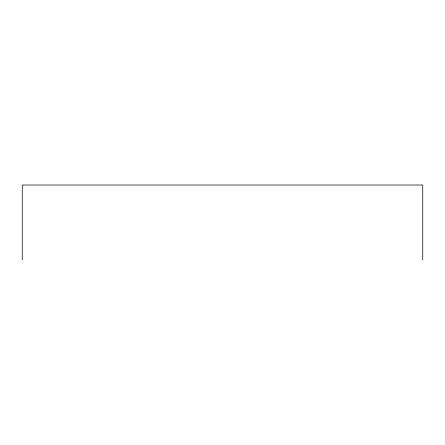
<?xml version="1.0" encoding="UTF-8"?>
<svg xmlns="http://www.w3.org/2000/svg" width="445" height="445" viewBox="0 0 445 445"><rect width="100%" height="100%" fill="white"/><g stroke="black" fill="none" stroke-linecap="round" stroke-linejoin="round"><path stroke-width="0.67" d="M422.75 259.991L422.75 185.009L22.25 185.009L22.25 259.991"/></g></svg>
